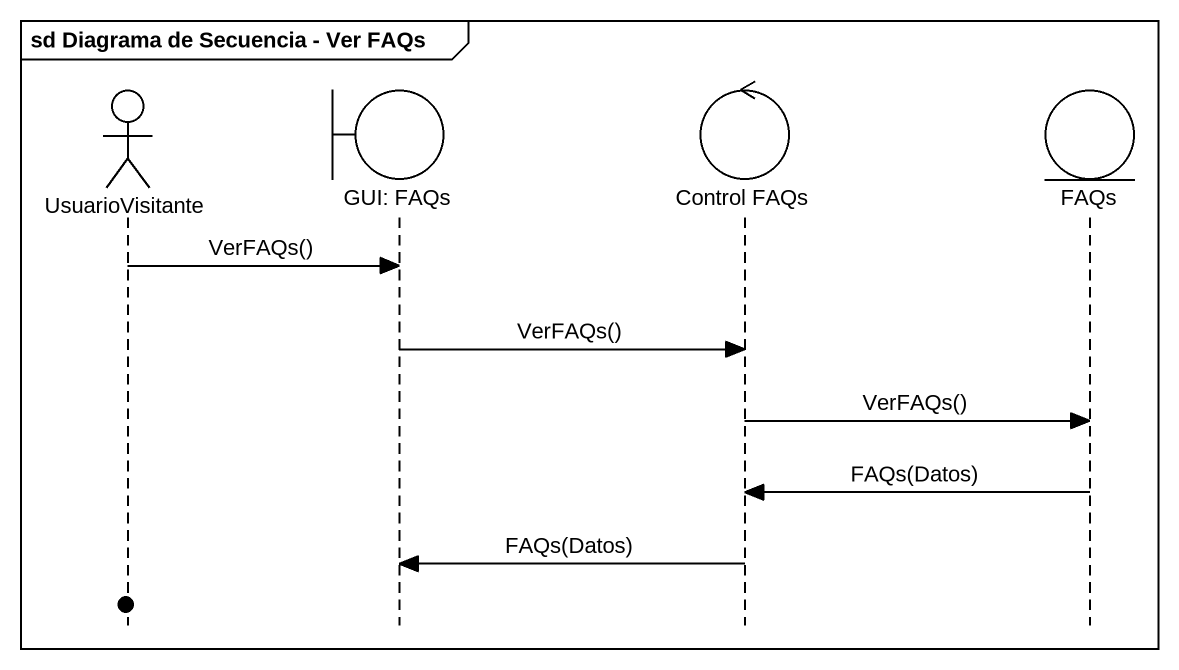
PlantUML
@startuml
mainframe sd Diagrama de Secuencia - Ver FAQs
hide footbox
actor UsuarioVisitante
boundary "GUI: FAQs" as GUI_FAQs
control "Control FAQs" as Control_FAQs
entity FAQs

UsuarioVisitante -> GUI_FAQs : VerFAQs()
GUI_FAQs -> Control_FAQs : VerFAQs()
Control_FAQs -> FAQs : VerFAQs()
FAQs -> Control_FAQs : FAQs(Datos)
Control_FAQs -> GUI_FAQs : FAQs(Datos)
@enduml
